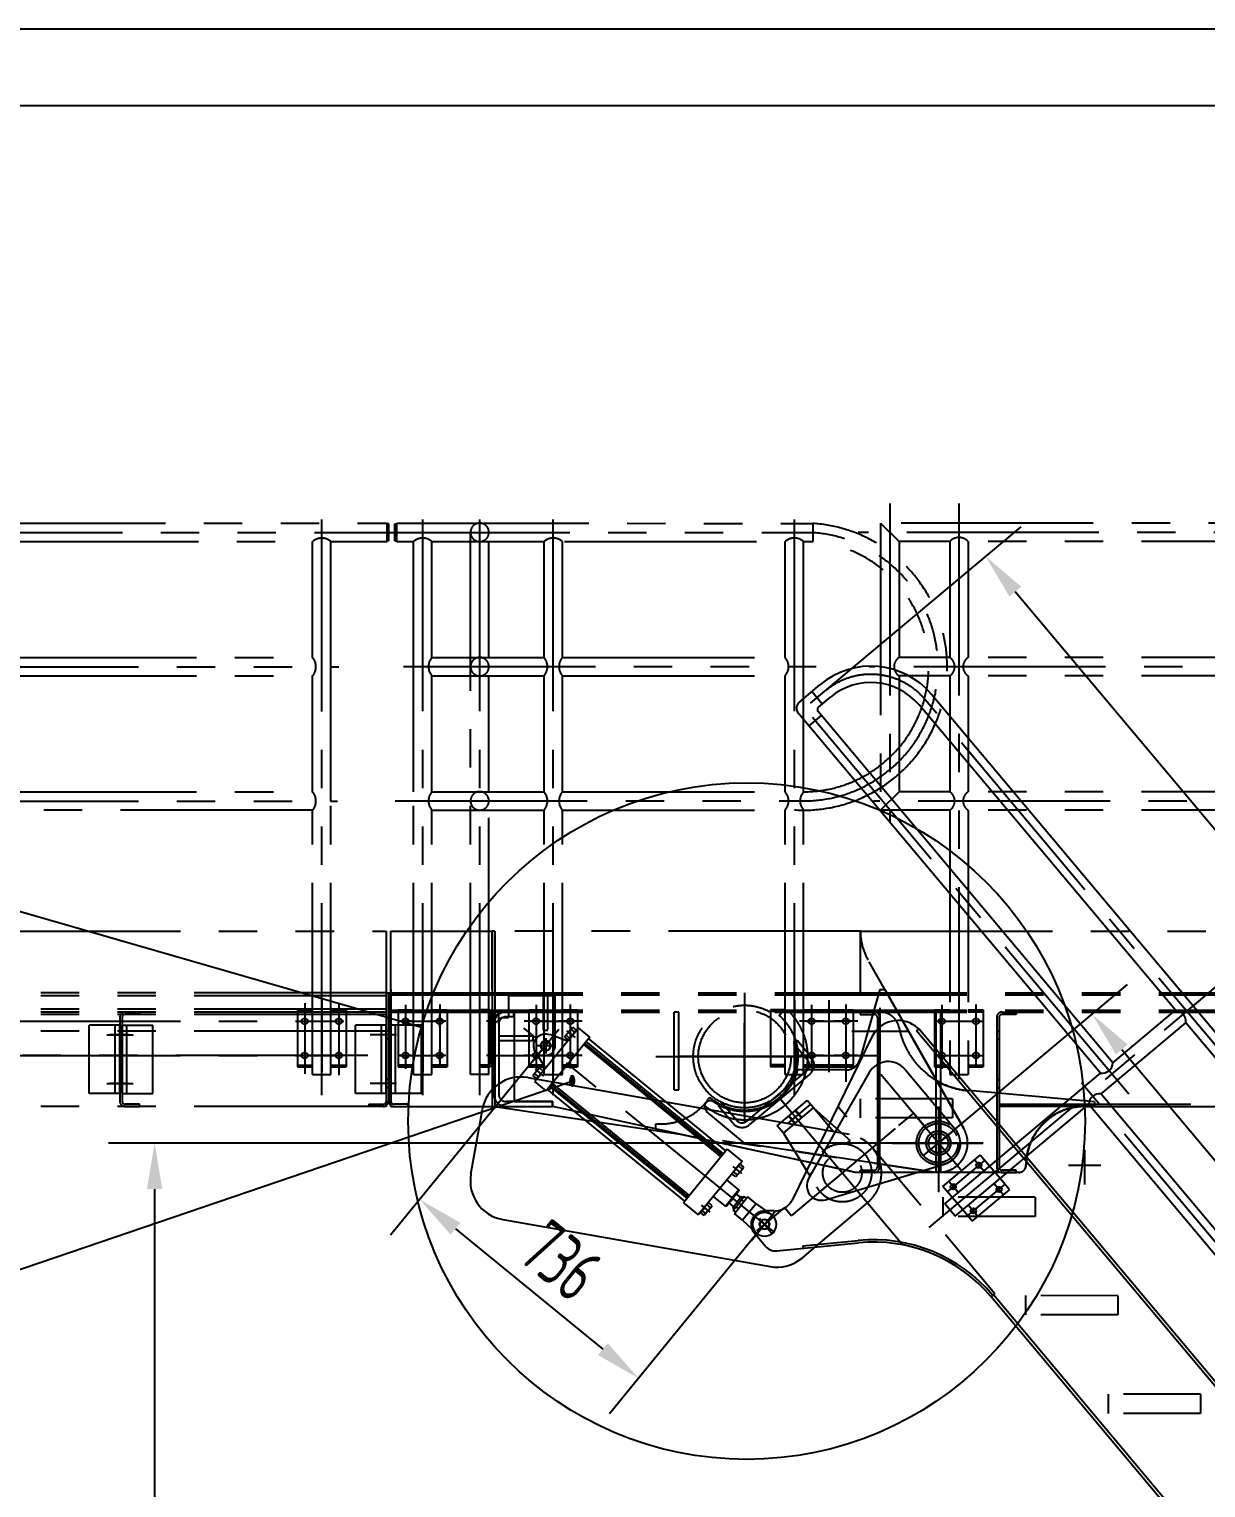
# Model space of a CAD drawing. Header units: millimetres. Extents: x 0 to 16800, y 0 to 11880.
# Drawn here: x 3314 to 6379, y 8079 to 11880 of the extents above; entities that cross this region are included whole.
import ezdxf
from ezdxf.enums import TextEntityAlignment as Align

# ---------------------------------------------------------------- set-up
doc = ezdxf.new("R2010")
doc.units = ezdxf.units.MM
doc.header["$LTSCALE"] = 400
for name, pattern in [('F', [0.75, 0.5, -0.25]), ('G', [2, 1.25, -0.25, 0.25, -0.25]), ('K', [2.5, 1.25, -0.25, 0.25, -0.25, 0.25, -0.25])]:
    doc.linetypes.add(name, pattern=pattern)
for name, color, linetype in [('01', 7, 'Continuous'), ('02', 1, 'Continuous'), ('04', 2, 'F'), ('05', 4, 'G'), ('07', 6, 'K'), ('08', 1, 'Continuous')]:
    doc.layers.add(name, color=color, linetype=linetype)
doc.styles.get("Standard").update_dxf_attribs({"font": 'isocp', "width": 0.707, "bigfont": 'intecad.shx'})
doc.dimstyles.new('INTE', dxfattribs={"dimscale": 40, "dimtxt": 3.5, "dimasz": 3, "dimexe": 3, "dimexo": 0, "dimgap": 1, "dimtad": 1, "dimdec": 3, "dimdsep": 46, "dimtxsty": 'Standard', "dimcen": 0, "dimclrd": 1, "dimclre": 1, "dimclrt": 3, "dimaunit": 1, "dimadec": 0, "dimazin": 0, "dimtfac": 1, "dimtmove": 0, "dimatfit": 0, "dimfxl": 0, "dimarcsym": 0})
doc.dimstyles.new('INTE$2', dxfattribs={"dimscale": 40, "dimtxt": 3.5, "dimasz": 3, "dimexe": 3, "dimexo": 0, "dimgap": 1, "dimtad": 1, "dimtih": 1, "dimtoh": 1, "dimdec": 3, "dimdsep": 46, "dimtxsty": 'Standard', "dimcen": 0, "dimclrd": 1, "dimclre": 1, "dimclrt": 3, "dimaunit": 1, "dimadec": 0, "dimazin": 0, "dimtfac": 1, "dimtmove": 0, "dimatfit": 0, "dimfxl": 0, "dimarcsym": 0})

# ---------------------------------------------------------------- blocks, each defined once
blk = doc.blocks.new('021321a464fewqrqsaf')
at = {"layer": '07', "color": 6, "linetype": 'K'}
for p, q in [((5521.2, 16762.9), (5521.2, 18296.3)), ((5784.1, 16763), (5784.1, 18296.3)), ((5932.6, 16763), (5932.6, 18296.3)), ((6124.1, 16763), (6124.1, 18296.3)), ((6752.1, 16763), (6752.1, 18296.3)), ((7000.7, 18304.5), (7000.7, 17474.2)), ((7180.7, 18304.5), (7180.7, 16771.6)), ((3614.2, 18253.3), (5691.2, 18253.3)), ((5691.2, 18205.3), (5691.2, 18253.3)), ((5696.2, 18251.4), (5691.2, 18251.4)), ((5696.2, 18207.4), (5696.2, 18251.4)), ((5711.7, 18207.3), (5711.7, 18251.3)), ((5711.7, 18251.3), (5716.7, 18251.3)), ((5716.7, 18253.4), (6752.1, 18252.6)), ((5716.7, 18205.4), (5716.7, 18253.4)), ((6752.1, 18252.6), (6800.1, 18252.6)), ((6800.1, 18252.6), (6800.1, 18205.4)), ((6976.7, 18253.3), (6976.7, 17505.3)), ((11530.7, 18253.3), (6976.7, 18253.3)), ((6976.7, 18253.3), (7024.7, 18205.3)), ((3502, 18229.3), (5726.9, 18229.3)), ((5667.1, 18229.4), (6800.1, 18229.4)), ((5696.2, 18207.4), (5691.2, 18207.4)), ((5711.7, 18207.3), (5716.7, 18207.3)), ((5908.6, 16816.4), (5908.6, 18229.6)), ((11544.9, 18229.3), (6918.6, 18229.3)), ((4700.2, 18205.3), (5497.2, 18205.3)), ((5497.2, 17903.3), (5497.2, 18205.3)), ((5545.2, 18205.3), (5691.2, 18205.3)), ((5545.2, 17879.3), (5545.2, 18205.3)), ((5716.7, 18205.4), (5760.1, 18205.4)), ((5760.1, 17855.4), (5760.1, 18205.4)), ((5808.1, 18205.4), (6100.1, 18205.4)), ((5808.1, 17903.4), (5808.1, 18205.4)), ((5956.6, 17903.4), (5956.6, 18205.4)), ((6100.1, 17903.4), (6100.1, 18205.4)), ((6148.1, 17903.4), (6148.1, 18205.4)), ((6153.1, 18205.4), (6728.1, 18205.4)), ((6728.1, 17903.4), (6728.1, 18205.4)), ((6776.1, 17855.4), (6776.1, 18205.4)), ((6776.1, 18205.4), (6776.1, 18205.4)), ((6776.1, 18205.4), (6800.1, 18205.4)), ((7024.7, 18205.3), (7024.7, 17903.3)), ((7156.7, 18205.3), (7024.7, 18205.3)), ((7156.7, 18205.3), (7156.7, 17903.3)), ((8156.7, 18205.3), (7204.7, 18205.3)), ((7204.7, 18205.3), (7204.7, 17903.3)), ((4695.2, 17903.3), (5497.2, 17903.3)), ((5808.1, 17903.4), (6100.1, 17903.4)), ((6148.1, 17903.4), (6728.1, 17903.4)), ((7156.7, 17903.3), (7024.7, 17903.3)), ((8156.7, 17903.3), (7204.7, 17903.3)), ((3543.9, 17879.3), (5565.8, 17879.3)), ((5545.2, 17529.3), (5545.2, 17879.3)), ((5734.1, 17879.4), (6809.2, 17879.4)), ((11562.9, 17879.3), (6947.1, 17879.3)), ((4695.2, 17855.3), (5497.2, 17855.3)), ((5497.2, 17553.3), (5497.2, 17855.3)), ((5760.1, 17553.4), (5760.1, 17855.4)), ((5808.1, 17855.4), (6100.1, 17855.4)), ((5808.1, 17553.4), (5808.1, 17855.4)), ((5956.6, 17553.4), (5956.6, 17855.4)), ((6100.1, 17553.4), (6100.1, 17855.4)), ((6148.1, 17553.4), (6148.1, 17855.4)), ((6148.1, 17855.4), (6728.1, 17855.4)), ((6728.1, 17553.4), (6728.1, 17855.4)), ((6776.1, 17553.4), (6776.1, 17855.4)), ((7024.7, 17855.3), (7024.7, 17553.3)), ((7156.7, 17855.3), (7024.7, 17855.3)), ((7156.7, 17855.3), (7156.7, 17553.3)), ((7156.7, 17855.3), (7156.7, 17553.3)), ((8156.7, 17855.3), (7204.7, 17855.3)), ((7204.7, 17855.3), (7204.7, 17553.3)), ((3543.9, 17529.3), (5562.3, 17529.3)), ((4695.2, 17553.3), (5497.2, 17553.3)), ((5545.2, 16816.3), (5545.2, 17529.3)), ((5712.8, 17529.4), (6767.1, 17529.4)), ((5760.1, 16816.4), (5760.1, 17553.4)), ((5808.1, 17553.4), (6100.1, 17553.4)), ((6148.1, 17553.4), (6728.1, 17553.4)), ((11574.7, 17529.3), (6958, 17529.3)), ((7024.7, 17553.3), (6976.7, 17505.3)), ((7156.7, 17553.3), (7024.7, 17553.3)), ((8156.7, 17553.3), (7204.7, 17553.3)), ((5497.2, 17505.3), (4695.2, 17505.3)), ((5497.2, 16816.3), (5497.2, 17505.3)), ((5808.1, 17505.4), (6100.1, 17505.4)), ((5808.1, 16816.4), (5808.1, 17505.4)), ((5956.6, 16985.2), (5956.6, 17505.4)), ((6100.1, 16816.4), (6100.1, 17505.4)), ((6148.1, 16816.4), (6148.1, 17505.4)), ((6148.1, 17505.4), (6728.1, 17505.4)), ((6728.1, 16816.4), (6728.1, 17505.4)), ((6776.1, 16816.4), (6776.1, 17505.4)), ((7156.7, 17505.3), (6976.7, 17505.3)), ((7156.7, 17505.3), (7156.7, 16816.3)), ((8156.7, 17505.3), (7204.7, 17505.3)), ((7204.7, 17505.3), (7204.7, 16816.3)), ((3653.2, 17190.3), (5689.2, 17190.3)), ((5689.2, 17190.3), (5689.2, 16733.3)), ((5689.2, 17190.3), (5689.2, 16747.3)), ((5701.2, 16733.3), (5701.2, 17190.3)), ((5701.2, 17190.3), (5965.2, 17190.3)), ((5965.2, 17190.3), (5965.2, 16733.3)), ((5965.2, 17037.9), (5965.2, 17190.3)), ((5971.6, 17190.3), (5965.2, 17190.3)), ((6924.1, 17190.3), (5971.6, 17190.3)), ((5971.6, 17190.3), (5971.6, 16733.3)), ((6924.2, 17190.3), (11554.2, 17190.3)), ((6924.2, 17029.3), (6924.2, 17190.3)), ((7193.5, 16675.5), (6943.9, 17115.1)), ((5521.2, 16762.9), (5521.2, 17086)), ((5784.1, 16763), (5784.1, 17086.1)), ((6124.1, 16763), (6124.1, 17086.1)), ((6752.1, 16763), (6752.1, 17086.1)), ((5689.2, 17029.3), (3653.2, 17029.3)), ((5689.2, 17029.3), (5695.2, 17029.3)), ((5695.2, 17029.3), (5695.2, 16747.3)), ((5695.2, 17029.2), (5695.2, 16747.3)), ((5695.2, 17029.2), (5701.2, 17029.2)), ((5701.2, 17038.3), (5701.2, 16747.3)), ((5701.2, 17029.3), (8627.2, 17029.3)), ((5783.7, 17032.9), (5783.7, 16826.6)), ((6622.6, 17029.6), (6622.6, 16693.4)), ((6974.9, 17037.9), (6922.6, 16856)), ((6974.9, 17037.9), (6987.6, 17037.9)), ((6987.6, 17037.9), (7193.5, 16675.5)), ((7180.7, 17032.9), (7180.7, 16826.6)), ((5689.2, 17021.3), (3653.2, 17021.3)), ((5476.7, 17002.1), (5476.7, 16822.3)), ((5476.7, 17001.6), (5476.7, 16818.1)), ((5521.2, 17009.9), (5521.2, 16822.4)), ((5565.7, 17002.1), (5565.7, 16822.3)), ((5565.7, 17000.4), (5565.7, 16814.5)), ((5701.2, 17024.3), (8627.2, 17024.3)), ((5739.6, 16998.1), (5739.6, 16831.6)), ((5784.1, 17009.9), (5784.1, 16822.5)), ((5828.6, 16999.2), (5828.6, 16833.7)), ((6079.6, 16998.1), (6079.6, 16831.6)), ((6098.4, 16932.1), (6098.4, 17021.5)), ((6110.4, 16932.1), (6110.4, 17021.5)), ((6124.1, 17009.9), (6124.1, 16822.5)), ((6168.6, 16999.2), (6168.6, 16833.7)), ((6752.1, 17009.9), (6752.1, 16822.5)), ((6797.1, 16998.1), (6797.1, 16831.6)), ((6841.6, 17009.9), (6841.6, 16822.5)), ((6886.1, 16999.2), (6886.1, 16833.7)), ((7136.2, 16998.1), (7136.2, 16831.5)), ((7180.7, 17009.9), (7180.7, 16822.4)), ((7225.2, 16999.2), (7225.2, 16833.6)), ((5689.2, 16987.3), (3653.2, 16987.3)), ((5689.2, 16979.3), (3653.2, 16979.3)), ((5689.2, 16973.3), (3653.2, 16973.3)), ((3653.2, 16955.3), (5641.5, 16955.3)), ((4995.2, 16965.3), (4995.2, 16747.3)), ((5001.2, 16965.3), (5001.2, 16747.3)), ((5009.2, 16979.3), (5046.2, 16979.3)), ((5009.2, 16979.3), (5046.2, 16979.3)), ((5046.2, 16973.3), (5009.2, 16973.3)), ((5046.2, 16979.3), (5046.2, 16973.3)), ((5457.7, 16985.3), (5457.7, 16836.3)), ((5457.7, 16985.3), (5497.2, 16985.3)), ((5457.7, 16980.3), (5497.2, 16980.3)), ((5460.8, 16955.3), (5578.6, 16955.3)), ((5476.7, 16974.1), (5476.7, 16848.5)), ((5479.7, 16980.3), (5479.7, 16985.3)), ((5496.4, 16985.3), (5496.4, 16980.3)), ((5545.2, 16985.3), (5584.7, 16985.3)), ((5545.2, 16980.3), (5584.7, 16980.3)), ((5546.1, 16985.3), (5546.1, 16980.3)), ((5562.7, 16980.3), (5562.7, 16985.3)), ((5565.7, 16974.8), (5565.7, 16847.2)), ((5584.7, 16985.3), (5584.7, 16836.3)), ((5701.2, 16984.3), (8627.2, 16984.3)), ((5701.2, 16979.3), (11554.2, 16979.3)), ((5720.6, 16985.4), (5720.6, 16836.4)), ((5720.6, 16985.4), (5760.1, 16985.4)), ((5720.6, 16980.4), (5760.1, 16980.4)), ((5755.3, 16955.3), (5723.2, 16955.3)), ((5723.7, 16955.4), (5841.4, 16955.4)), ((5739.2, 16971.4), (5739.2, 16939.3)), ((5739.6, 16974.2), (5739.6, 16848.6)), ((5742.6, 16980.4), (5742.6, 16985.4)), ((5759.2, 16985.4), (5759.2, 16980.4)), ((5808.1, 16985.4), (5847.6, 16985.4)), ((5808.1, 16980.4), (5847.6, 16980.4)), ((5808.9, 16985.4), (5808.9, 16980.4)), ((5844.3, 16955.3), (5812.2, 16955.3)), ((5825.6, 16980.4), (5825.6, 16985.4)), ((5828.2, 16971.4), (5828.2, 16939.3)), ((5828.6, 16974.8), (5828.6, 16847.3)), ((5847.6, 16985.4), (5847.6, 16836.4)), ((5954.6, 16985.4), (5932.6, 16985.4)), ((5932.6, 16985.4), (5932.6, 16980.4)), ((5954.6, 16980.4), (5932.6, 16980.4)), ((5972.2, 16955.4), (5950.3, 16955.4)), ((5956.6, 16841.7), (5956.6, 16980)), ((5960.6, 16847.4), (5960.6, 16974.4)), ((5965.6, 16847.4), (5965.6, 16974.4)), ((5969.5, 16947.8), (5969.5, 16979.5)), ((5969.5, 16979.5), (5982.2, 16979.5)), ((5982.2, 16973.2), (5982.2, 16979.5)), ((5982.2, 16947.8), (5982.2, 16979.5)), ((5997.5, 16980.3), (6023.3, 16980.3)), ((6001.2, 16979.5), (6020.3, 16979.5)), ((6020.3, 16966.8), (6001.2, 16966.8)), ((6020.3, 16979.5), (6020.3, 16966.8)), ((6023.3, 16746.3), (6023.3, 16980.3)), ((6110.8, 16955.4), (6048.3, 16955.4)), ((6060.6, 16985.4), (6060.6, 16836.4)), ((6060.6, 16985.4), (6100.1, 16985.4)), ((6060.6, 16980.4), (6100.1, 16980.4)), ((6063.7, 16955.4), (6181.4, 16955.4)), ((6079.5, 16989.6), (6079.5, 16921.2)), ((6079.6, 16974.2), (6079.6, 16848.6)), ((6082.6, 16980.4), (6082.6, 16985.4)), ((6099.2, 16985.4), (6099.2, 16980.4)), ((6199.7, 16955.4), (6137.2, 16955.4)), ((6148.1, 16985.4), (6187.6, 16985.4)), ((6148.1, 16980.4), (6187.6, 16980.4)), ((6148.9, 16985.4), (6148.9, 16980.4)), ((6165.6, 16980.4), (6165.6, 16985.4)), ((6168.4, 16989.6), (6168.4, 16921.2)), ((6168.6, 16974.8), (6168.6, 16847.3)), ((6187.6, 16985.4), (6187.6, 16836.4)), ((6439.5, 16776.3), (6439.5, 16979.3)), ((6451.5, 16979.3), (6439.5, 16979.3)), ((6451.5, 16776.3), (6451.5, 16979.3)), ((6690.1, 16985.4), (6690.1, 16836.4)), ((6728.1, 16985.4), (6690.1, 16985.4)), ((6728.1, 16980.4), (6690.1, 16980.4)), ((6712.4, 16970.4), (6719.9, 16979.3)), ((6975.2, 16979.3), (6719.9, 16979.3)), ((6727.1, 16980.4), (6727.1, 16985.4)), ((6828.3, 16955.4), (6765.8, 16955.4)), ((6776.1, 16985.4), (6778.1, 16985.4)), ((6778.1, 16980.4), (6776.1, 16980.4)), ((6777.1, 16980.4), (6777.1, 16985.4)), ((6778.1, 16985.4), (6841.6, 16985.4)), ((6778.1, 16980.4), (6841.6, 16980.4)), ((6781.2, 16955.4), (6898.9, 16955.4)), ((6797.1, 16989.6), (6797.1, 16921.2)), ((6797.1, 16974.2), (6797.1, 16848.6)), ((6800.1, 16980.4), (6800.1, 16985.4)), ((6816.7, 16985.4), (6816.7, 16980.4)), ((6841.6, 16985.4), (6905.1, 16985.4)), ((6841.6, 16980.4), (6905.1, 16980.4)), ((6917.2, 16955.4), (6854.7, 16955.4)), ((6866.4, 16985.4), (6866.4, 16980.4)), ((6883.1, 16980.4), (6883.1, 16985.4)), ((6886, 16989.6), (6886, 16921.2)), ((6886, 16961.6), (6886, 16797.1)), ((6886.1, 16974.8), (6886.1, 16847.3)), ((6905.1, 16985.4), (6905.1, 16836.4)), ((6975.2, 16852.9), (6975.2, 16990.2)), ((7117.2, 16985.3), (7117.2, 16836.3)), ((7117.2, 16985.3), (7156.7, 16985.3)), ((7117.2, 16980.3), (7156.7, 16980.3)), ((7120.2, 16955.3), (7152.3, 16955.3)), ((7120.3, 16955.3), (7238.1, 16955.3)), ((7121.3, 16561.7), (7121.3, 16979.3)), ((7133.3, 16979.3), (7121.3, 16979.3)), ((7133.3, 16561.7), (7133.3, 16979.3)), ((7136.2, 16974.1), (7136.2, 16848.5)), ((7136.2, 16971.4), (7136.2, 16939.3)), ((7139.2, 16980.3), (7139.2, 16985.3)), ((7155.9, 16985.3), (7155.9, 16980.3)), ((7204.7, 16985.3), (7244.2, 16985.3)), ((7204.7, 16980.3), (7244.2, 16980.3)), ((7205.6, 16985.3), (7205.6, 16980.3)), ((7209.2, 16955.3), (7241.3, 16955.3)), ((7222.2, 16980.3), (7222.2, 16985.3)), ((7225.2, 16974.8), (7225.2, 16847.2)), ((7225.2, 16971.4), (7225.2, 16939.3)), ((7244.2, 16985.3), (7244.2, 16836.3)), ((5689.2, 16929.3), (3653.2, 16929.3)), ((4915.2, 16767.3), (4915.2, 16945.3)), ((4995.2, 16945.3), (4915.2, 16945.3)), ((4961.1, 16920.3), (5029.7, 16920.3)), ((5017.7, 16920.3), (4969, 16920.3)), ((4978.7, 16920.3), (5027.5, 16920.3)), ((4983.2, 16767.3), (4983.2, 16945.3)), ((4995.2, 16767.3), (4995.2, 16945.3)), ((4995.2, 16930.8), (5001.2, 16930.8)), ((5001.2, 16767.3), (5001.2, 16945.3)), ((5001.2, 16945.3), (5081.2, 16945.3)), ((5013.2, 16767.3), (5013.2, 16945.3)), ((5081.2, 16767.3), (5081.2, 16945.3)), ((5609.2, 16767.3), (5609.2, 16945.3)), ((5689.2, 16945.3), (5609.2, 16945.3)), ((5715.6, 16920.3), (5647.1, 16920.3)), ((5711.7, 16920.3), (5663, 16920.3)), ((5677.2, 16767.3), (5677.2, 16945.3)), ((5689.2, 16767.3), (5689.2, 16945.3)), ((5695.2, 16930.8), (5689.2, 16930.8)), ((5695.2, 16930.8), (5701.2, 16930.8)), ((5701.2, 16945.7), (5781.2, 16945.7)), ((5713.2, 16767.7), (5713.2, 16945.7)), ((5781.2, 16767.7), (5781.2, 16945.7)), ((5969.5, 16765.2), (5969.5, 16952.3)), ((5969.5, 16947.8), (5969.5, 16765.2)), ((5982.2, 16947.8), (5982.2, 16765.2)), ((6071.2, 16916.5), (5982.2, 16916.5)), ((6071.2, 16916.5), (6071.2, 16904.5)), ((6098.4, 16932.1), (6110.4, 16932.1)), ((6622.6, 16713.3), (6622.6, 16950.4)), ((6622.6, 16923.4), (6622.6, 16811.8)), ((7051, 16928.5), (6901.9, 16928.5)), ((4995.2, 16909.8), (5001.2, 16909.8)), ((5695.2, 16909.8), (5689.2, 16909.8)), ((5695.2, 16909.8), (5701.2, 16909.8)), ((5739.2, 16882.4), (5739.2, 16850.3)), ((5828.2, 16882.4), (5828.2, 16850.3)), ((6071.2, 16904.5), (5982.2, 16904.5)), ((6079.5, 16900.7), (6079.5, 16832.3)), ((6168.4, 16900.7), (6168.4, 16832.3)), ((6759.2, 16905.9), (6750, 16898.1)), ((6750, 16898.1), (6787.2, 16853.8)), ((6759.2, 16905.9), (6796.4, 16861.5)), ((6797.1, 16900.7), (6797.1, 16832.3)), ((6886, 16900.7), (6886, 16832.3)), ((7136.2, 16882.4), (7136.2, 16850.3)), ((7225.2, 16882.4), (7225.2, 16850.3)), ((5641.5, 16866.3), (3653.2, 16866.3)), ((3653.2, 16866.3), (5641.5, 16866.3)), ((5457.7, 16841.3), (5497.2, 16841.3)), ((5461.2, 16866.3), (5577.2, 16866.3)), ((5479.7, 16836.3), (5479.7, 16841.3)), ((5496.4, 16841.3), (5496.4, 16836.3)), ((5545.2, 16841.3), (5584.7, 16841.3)), ((5546.1, 16841.3), (5546.1, 16836.3)), ((5562.7, 16836.3), (5562.7, 16841.3)), ((5720.6, 16841.4), (5760.1, 16841.4)), ((5755.3, 16866.3), (5723.2, 16866.3)), ((5724, 16866.4), (5840, 16866.4)), ((5742.6, 16836.4), (5742.6, 16841.4)), ((5759.2, 16841.4), (5759.2, 16836.4)), ((5808.1, 16841.4), (5847.6, 16841.4)), ((5808.9, 16841.4), (5808.9, 16836.4)), ((5844.3, 16866.3), (5812.2, 16866.3)), ((5825.6, 16836.4), (5825.6, 16841.4)), ((5932.6, 16841.4), (5954.6, 16841.4)), ((5932.6, 16841.4), (5932.6, 16836.4)), ((5972.7, 16866.4), (5950.3, 16866.4)), ((6110.8, 16866.5), (6048.3, 16866.5)), ((6060.6, 16841.4), (6100.1, 16841.4)), ((6064, 16866.4), (6180, 16866.4)), ((6082.6, 16836.4), (6082.6, 16841.4)), ((6099.2, 16841.4), (6099.2, 16836.4)), ((6199.7, 16866.5), (6137.2, 16866.5)), ((6148.1, 16841.4), (6187.6, 16841.4)), ((6148.9, 16841.4), (6148.9, 16836.4)), ((6165.6, 16836.4), (6165.6, 16841.4)), ((6390.9, 16863.4), (6769.8, 16863.4)), ((6807.8, 16863.4), (6450.9, 16863.4)), ((6595.6, 16863.4), (6652.4, 16863.4)), ((6728.1, 16841.4), (6690.1, 16841.4)), ((6727.1, 16836.4), (6727.1, 16841.4)), ((6828.3, 16866.5), (6765.8, 16866.5)), ((6778.1, 16841.4), (6776.1, 16841.4)), ((6777.1, 16836.4), (6777.1, 16841.4)), ((6778.1, 16841.4), (6841.6, 16841.4)), ((6781.5, 16866.4), (6897.5, 16866.4)), ((6800.1, 16836.4), (6800.1, 16841.4)), ((6807.8, 16866.5), (6975.4, 16866.5)), ((6816.7, 16841.4), (6816.7, 16836.4)), ((6841.6, 16841.4), (6905.1, 16841.4)), ((6917.2, 16866.5), (6854.7, 16866.5)), ((6866.4, 16841.4), (6866.4, 16836.4)), ((6883.1, 16836.4), (6883.1, 16841.4)), ((7117.2, 16841.3), (7156.7, 16841.3)), ((7120.2, 16866.3), (7152.3, 16866.3)), ((7120.7, 16866.3), (7236.7, 16866.3)), ((7139.2, 16836.3), (7139.2, 16841.3)), ((7155.9, 16841.3), (7155.9, 16836.3)), ((7204.7, 16841.3), (7244.2, 16841.3)), ((7205.6, 16841.3), (7205.6, 16836.3)), ((7209.2, 16866.3), (7241.3, 16866.3)), ((7222.2, 16836.3), (7222.2, 16841.3)), ((4995.2, 16803.8), (5001.2, 16803.8)), ((5457.7, 16836.3), (5497.2, 16836.3)), ((5497.2, 16816.3), (5545.2, 16816.3)), ((5545.2, 16836.3), (5584.7, 16836.3)), ((5695.2, 16803.8), (5689.2, 16803.8)), ((5695.2, 16803.8), (5701.2, 16803.8)), ((5720.6, 16836.4), (5760.1, 16836.4)), ((5760.1, 16816.4), (5808.1, 16816.4)), ((5808.1, 16836.4), (5847.6, 16836.4)), ((5956.6, 16816.4), (5908.6, 16816.4)), ((5932.6, 16836.4), (5954.6, 16836.4)), ((5956.6, 16816.4), (5956.6, 16836.6)), ((6060.6, 16836.4), (6100.1, 16836.4)), ((6100.1, 16816.4), (6148.1, 16816.4)), ((6148.1, 16836.4), (6187.6, 16836.4)), ((6784.9, 16826.9), (6627.9, 16695.2)), ((6792.6, 16817.7), (6635.6, 16686)), ((6728.1, 16836.4), (6690.1, 16836.4)), ((6728.1, 16816.4), (6776.1, 16816.4)), ((6886, 16828.4), (6760.9, 16828.4)), ((6778.1, 16836.4), (6776.1, 16836.4)), ((6778.1, 16836.4), (6841.6, 16836.4)), ((6841.6, 16836.4), (6905.1, 16836.4)), ((7117.2, 16836.3), (7156.7, 16836.3)), ((7156.7, 16816.3), (7204.7, 16816.3)), ((7204.7, 16836.3), (7244.2, 16836.3)), ((4995.2, 16767.3), (4915.2, 16767.3)), ((4961.1, 16793.3), (5029.7, 16793.3)), ((5017.7, 16793.3), (4969, 16793.3)), ((4978.7, 16793.3), (5027.5, 16793.3)), ((4995.2, 16782.8), (5001.2, 16782.8)), ((5001.2, 16767.3), (5081.2, 16767.3)), ((5689.2, 16767.3), (5609.2, 16767.3)), ((5715.6, 16793.3), (5647.1, 16793.3)), ((5711.7, 16793.3), (5663, 16793.3)), ((5695.2, 16782.8), (5689.2, 16782.8)), ((5695.2, 16782.8), (5701.2, 16782.8)), ((5701.2, 16767.7), (5781.2, 16767.7)), ((6439.5, 16776.3), (6451.5, 16776.3)), ((7533.9, 16745.8), (7206.8, 16774.5)), ((5689.2, 16733.3), (3653.2, 16733.3)), ((5046.2, 16739.3), (5009.2, 16739.3)), ((5009.2, 16733.3), (5046.2, 16733.3)), ((5046.2, 16733.3), (5046.2, 16739.3)), ((5644.2, 16739.3), (5681.2, 16739.3)), ((5644.2, 16739.3), (5644.2, 16733.3)), ((5681.2, 16733.3), (5644.2, 16733.3)), ((5701.2, 16733.3), (5971.6, 16733.3)), ((5746.2, 16739.3), (5709.2, 16739.3)), ((5709.2, 16733.3), (5746.2, 16733.3)), ((5746.2, 16733.3), (5746.2, 16739.3)), ((5971.6, 16733.3), (7116, 16562.5)), ((6121.9, 16746.2), (6001.2, 16746.2)), ((6001.2, 16733.5), (6121.9, 16733.5)), ((6023.3, 16746.3), (6123.4, 16746.3)), ((6121.9, 16733.5), (6121.9, 16746.2)), ((6123.4, 16733.3), (6123.4, 16746.3)), ((6458.1, 16660.3), (6123.4, 16733.3)), ((6563.8, 16741.9), (6554.6, 16734.2)), ((6591.9, 16689.8), (6554.6, 16734.2)), ((6601.1, 16697.6), (6563.8, 16741.9)), ((7127.3, 16733.1), (7127.3, 16509.7)), ((7127.3, 16732.3), (7127.3, 16515.1)), ((7285.2, 16739.3), (8308.2, 16739.3)), ((7531.8, 16733.1), (7285.2, 16733.1)), ((7507.3, 16733.3), (11554.2, 16733.3)), ((7508.5, 16733.1), (7533.9, 16733.1)), ((7533.9, 16745.8), (7533.9, 16733.1)), ((6390.9, 16687.7), (6403.6, 16687.7)), ((6390.9, 16675), (6390.9, 16687.7)), ((6622.6, 16638.1), (6523.6, 16720.3)), ((6390.9, 16675), (6911.6, 16561.7)), ((6909.5, 16561.7), (6452.4, 16661.1)), ((6911.3, 16561.4), (6458.1, 16660.3)), ((6622.6, 16638.1), (7115.7, 16562.6)), ((7244.3, 16637.9), (7001.8, 16637.9)), ((7007.8, 16637.9), (7243.1, 16637.9)), ((7508.5, 16530.4), (7508.5, 16620.7)), ((7355.3, 16580.4), (7355.3, 16581.3)), ((7466.5, 16580.7), (7550.5, 16580.7)), ((7336.3, 16561.4), (6911.3, 16561.4)), ((6911.6, 16561.7), (7337, 16561.7)), ((7133.3, 16561.7), (7121.3, 16561.7))]:
    blk.add_line(p, q, dxfattribs=at)
at = {"layer": '07', "color": 6, "linetype": 'K', "ltscale": 0.5}
for p, q in [((6129.4, 17021.5), (6007.1, 17021.5)), ((6007.5, 17021.5), (6007.5, 16965.5)), ((6129.4, 16891.5), (6129.4, 17021.5)), ((5969.5, 16946.5), (5988.5, 16965.5)), ((5988.5, 16965.5), (6007.5, 16965.5)), ((5969.5, 16946.5), (5969.5, 16866.5)), ((6125.7, 16891.5), (6082.8, 16891.5)), ((6104.4, 16910.9), (6104.4, 16871.5)), ((5969.5, 16866.5), (6104.4, 16866.5))]:
    blk.add_line(p, q, dxfattribs=at)
at = {"layer": '07', "color": 6, "linetype": 'K', "ltscale": 0.8}
for p, q in [((6923.3, 16979.3), (6923.3, 16973.3)), ((6960.3, 16979.3), (6923.3, 16979.3)), ((6960.3, 16979.3), (6923.3, 16979.3)), ((6923.3, 16973.3), (6960.3, 16973.3)), ((6968.3, 16965.3), (6968.3, 16575.3)), ((6974.3, 16965.3), (6974.3, 16575.3)), ((7279.2, 16965.3), (7279.2, 16575.3)), ((7285.2, 16965.3), (7285.2, 16575.3)), ((7293.2, 16979.3), (7330.2, 16979.3)), ((7293.2, 16979.3), (7330.2, 16979.3)), ((7330.2, 16973.3), (7293.2, 16973.3)), ((7330.2, 16979.3), (7330.2, 16973.3)), ((6974.3, 16930.8), (6968.3, 16930.8)), ((7279.2, 16930.8), (7285.2, 16930.8)), ((6974.3, 16909.8), (6968.3, 16909.8)), ((7279.2, 16909.8), (7285.2, 16909.8)), ((6974.3, 16803.8), (6968.3, 16803.8)), ((7279.2, 16803.8), (7285.2, 16803.8)), ((6974.3, 16782.8), (6968.3, 16782.8)), ((7279.2, 16782.8), (7285.2, 16782.8)), ((6923.3, 16561.3), (6923.3, 16567.3)), ((6923.3, 16567.3), (6960.3, 16567.3)), ((6960.3, 16561.3), (6923.3, 16561.3)), ((7330.2, 16567.3), (7293.2, 16567.3)), ((7293.2, 16561.3), (7330.2, 16561.3)), ((7330.2, 16561.3), (7330.2, 16567.3))]:
    blk.add_line(p, q, dxfattribs=at)
at = {"layer": '07', "color": 6, "linetype": 'K', "ltscale": 0.6}
for p, q in [((7127.3, 16718.7), (7127.3, 16557.1)), ((7046.4, 16637.9), (7208.1, 16637.9))]:
    blk.add_line(p, q, dxfattribs=at)
at = {"layer": '07', "color": 6, "linetype": 'K'}
for centre, radius in [((6622.6, 16863.4), 133.7), ((5476.7, 16955.3), 8), ((5476.7, 16955.3), 8), ((5476.7, 16955.3), 8), ((5565.7, 16955.3), 8), ((5565.7, 16955.3), 8), ((5565.7, 16955.3), 8), ((5739.2, 16955.3), 7.94), ((5739.6, 16955.4), 8), ((5739.6, 16955.4), 8), ((5828.2, 16955.3), 7.94), ((5828.6, 16955.4), 8), ((5828.6, 16955.4), 8), ((6079.6, 16955.4), 8), ((6079.6, 16955.4), 8), ((6079.5, 16955.4), 7.94), ((6168.4, 16955.4), 7.94), ((6168.6, 16955.4), 8), ((6168.6, 16955.4), 8), ((6622.6, 16863.4), 120.7), ((6797.1, 16955.4), 8), ((6797.1, 16955.4), 8), ((6797.1, 16955.4), 7.94), ((6886, 16955.4), 7.94), ((6886.1, 16955.4), 8), ((6886.1, 16955.4), 8), ((7136.2, 16955.3), 8), ((7136.2, 16955.3), 8), ((7136.2, 16955.3), 7.94), ((7225.2, 16955.3), 8), ((7225.2, 16955.3), 8), ((7225.2, 16955.3), 7.94), ((5476.7, 16866.3), 8), ((5476.7, 16866.3), 8), ((5476.7, 16866.3), 8), ((5565.7, 16866.3), 8), ((5565.7, 16866.3), 8), ((5565.7, 16866.3), 8), ((5739.2, 16866.3), 7.94), ((5739.6, 16866.4), 8), ((5739.6, 16866.4), 8), ((5828.2, 16866.3), 7.94), ((5828.6, 16866.4), 8), ((5828.6, 16866.4), 8), ((6079.6, 16866.4), 8), ((6079.6, 16866.4), 8), ((6079.5, 16866.5), 7.94), ((6168.4, 16866.5), 7.94), ((6168.6, 16866.4), 8), ((6168.6, 16866.4), 8), ((6797.1, 16866.4), 8), ((6797.1, 16866.4), 8), ((6797.1, 16866.5), 7.94), ((6886, 16866.5), 7.94), ((6886.1, 16866.4), 8), ((6886.1, 16866.4), 8), ((7136.2, 16866.3), 8), ((7136.2, 16866.3), 8), ((7136.2, 16866.3), 7.94), ((7225.2, 16866.3), 8), ((7225.2, 16866.3), 8), ((7225.2, 16866.3), 7.94), ((7127.3, 16637.9), 31.8), ((7127.3, 16637.9), 25.5)]:
    blk.add_circle(centre, radius, dxfattribs=at)
at = {"layer": '07', "color": 6, "linetype": 'K', "ltscale": 0.5}
blk.add_circle((6104.4, 16891.5), 12.7, dxfattribs=at)
at = {"layer": '07', "color": 6, "linetype": 'K', "ltscale": 0.6}
for radius in [57, 51]:
    blk.add_circle((7127.3, 16637.9), radius, dxfattribs=at)
at = {"layer": '07', "color": 6, "linetype": 'K'}
for centre, radius, start, end in [((5932.6, 18229.4), 24, 90, 270), ((5932.6, 18229.4), 24, 270, 90), ((6776.1, 17879.4), 374, 266.3208, 86.3208), ((5521.2, 18177.8), 36.5, 48.8879, 131.1121), ((5784.1, 18177.9), 36.5, 48.8879, 131.1121), ((6124.1, 18177.9), 36.5, 48.8879, 131.1121), ((6752.1, 18177.9), 36.5, 48.8879, 131.1121), ((6776.1, 17879.4), 350, 268.5266, 86.0682), ((7180.7, 18183.7), 32.3, 41.9789, 138.0211), ((6775.6, 17879.8), 326.5, 270.0805, 85.7033), ((5469.7, 17879.3), 36.5, 318.8879, 41.1121), ((5835.6, 17879.4), 36.5, 138.8879, 221.1121), ((5932.6, 17879.4), 24, 90, 270), ((5932.6, 17879.4), 24, 270, 90), ((6072.6, 17879.4), 36.5, 318.8879, 41.1121), ((6175.6, 17879.4), 36.5, 138.8879, 221.1121), ((6700.6, 17879.4), 36.5, 318.8879, 41.1121), ((7040.4, 17879.3), 28.7, 123.1749, 236.8251), ((7141.1, 17879.3), 28.7, 303.1749, 56.8251), ((7220.4, 17879.3), 28.7, 123.1749, 236.8251), ((5469.7, 17529.3), 36.5, 318.8879, 41.1121), ((5835.6, 17529.4), 36.5, 138.8879, 221.1121), ((5932.6, 17529.6), 24, 90, 270), ((5932.6, 17529.6), 24, 270, 90), ((6072.6, 17529.4), 36.5, 318.8879, 41.1121), ((6175.6, 17529.4), 36.5, 138.8879, 221.1121), ((6700.6, 17529.4), 36.5, 318.8879, 41.1121), ((6803.6, 17529.4), 36.5, 138.8879, 221.1121), ((7141.1, 17529.3), 28.7, 303.1749, 56.8251), ((7220.4, 17529.3), 28.7, 123.1749, 236.8251), ((7076.5, 17190.3), 152.4, 180, 209.5878), ((5009.2, 16965.3), 14, 90, 180), ((5009.2, 16965.3), 8, 90, 180), ((5954.6, 16974.4), 11, 0, 90), ((5954.6, 16974.4), 6, 0, 90), ((5997.5, 16952.3), 28, 90, 180), ((6001.2, 16947.8), 31.8, 90, 180), ((6001.2, 16947.8), 19.1, 90, 180), ((6622.6, 16863.4), 164.7, 229.3907, 44.6877), ((6622.6, 16863.4), 139.7, 229.3907, 49.9958), ((6975.2, 16928.5), 50.8, 10.9896, 90), ((7224.5, 16976.9), 203.2, 190.9896, 265), ((6104.4, 16891.5), 25, 270, 0), ((5954.6, 16847.4), 11, 270, 0), ((5954.6, 16847.4), 6, 270, 0), ((6772.6, 16841.5), 19.1, 310, 40), ((6772.6, 16841.5), 31.1, 310, 40), ((6886, 16866.5), 38.1, 270, 343.9703), ((6622.6, 16863.4), 142.7, 235.0928, 345.7856), ((7222.4, 16976.9), 203.2, 239.6876, 265), ((6001.2, 16765.2), 31.8, 180, 270), ((6001.2, 16765.2), 19.1, 180, 270), ((5009.2, 16747.3), 14, 180, 270), ((5009.2, 16747.3), 8, 180, 270), ((5681.2, 16747.3), 8, 270, 0), ((5681.2, 16747.3), 14, 270, 304.8499), ((5681.2, 16747.3), 14, 304.8499, 0), ((5709.2, 16747.3), 14, 180, 235.1501), ((5709.2, 16747.3), 8, 180, 270), ((5709.2, 16747.3), 14, 235.1501, 270), ((6403.6, 16840.1), 152.4, 270, 327.1413), ((6533.7, 16732.4), 15.7, 48.961, 230.3138), ((7507.3, 16581.3), 152, 90, 180), ((7508.5, 16580.7), 152.4, 90, 179.9833), ((6615.7, 16709.8), 31.1, 220, 310), ((6615.7, 16709.8), 19.1, 220, 310), ((7127.3, 16637.9), 76.2, 261.2874, 29.6092), ((7127.3, 16637.9), 76.2, 261.5208, 29.5878), ((7336.3, 16580.4), 19, 270, 0.0167), ((7337, 16580.8), 19.1, 270, 359.9833)]:
    blk.add_arc(centre, radius, start, end, dxfattribs=at)
at = {"layer": '07', "color": 6, "linetype": 'K', "ltscale": 0.8}
for centre, radius, start, end in [((6960.3, 16965.3), 14, 0, 90), ((6960.3, 16965.3), 8, 0, 90), ((7293.2, 16965.3), 14, 90, 180), ((7293.2, 16965.3), 8, 90, 180), ((6960.3, 16575.3), 8, 270, 0), ((6960.3, 16575.3), 14, 270, 0), ((7293.2, 16575.3), 14, 180, 270), ((7293.2, 16575.3), 8, 180, 270)]:
    blk.add_arc(centre, radius, start, end, dxfattribs=at)
blk = doc.blocks.new('qwer12021a564fqwer')
for p, q in [((3121, 13236.5), (3128.7, 13236.5)), ((3128.7, 13236.5), (3128.7, 13213.6)), ((3128.7, 13225.1), (3121, 13225.1)), ((3128.7, 13202.2), (3121, 13202.2)), ((3121, 13190.8), (3128.7, 13190.8)), ((3128.7, 13190.8), (3128.7, 13213.6))]:
    blk.add_line(p, q)
at = {"layer": '01'}
for p, q in [((3178.2, 13295.1), (3191.2, 13295.1)), ((3178.2, 13278.6), (3178.2, 13295.1)), ((3178.2, 13288.6), (3191.2, 13288.6)), ((3178.2, 13278.6), (3178.2, 13262.2)), ((3178.2, 13268.6), (3191.2, 13268.6)), ((3191.2, 13295.1), (3191.2, 13278.6)), ((3191.2, 13262.2), (3191.2, 13278.6)), ((3754.2, 13295.1), (3741.2, 13295.1)), ((3741.2, 13295.1), (3741.2, 13278.6)), ((3754.2, 13288.6), (3741.2, 13288.6)), ((3741.2, 13262.2), (3741.2, 13278.6)), ((3754.2, 13268.6), (3741.2, 13268.6)), ((3754.2, 13278.6), (3754.2, 13295.1)), ((3754.2, 13278.6), (3754.2, 13262.2)), ((3178.2, 13262.2), (3191.2, 13262.2)), ((3754.2, 13262.2), (3741.2, 13262.2)), ((3178.2, 13165.1), (3191.2, 13165.1)), ((3178.2, 13148.6), (3178.2, 13165.1)), ((3178.2, 13158.6), (3191.2, 13158.6)), ((3191.2, 13165.1), (3191.2, 13148.6)), ((3754.2, 13165.1), (3741.2, 13165.1)), ((3741.2, 13165.1), (3741.2, 13148.6)), ((3754.2, 13158.6), (3741.2, 13158.6)), ((3754.2, 13148.6), (3754.2, 13165.1)), ((3178.2, 13148.6), (3178.2, 13132.2)), ((3178.2, 13138.6), (3191.2, 13138.6)), ((3178.2, 13132.2), (3191.2, 13132.2)), ((3191.2, 13132.2), (3191.2, 13148.6)), ((3741.2, 13132.2), (3741.2, 13148.6)), ((3754.2, 13138.6), (3741.2, 13138.6)), ((3754.2, 13132.2), (3741.2, 13132.2)), ((3754.2, 13148.6), (3754.2, 13132.2))]:
    blk.add_line(p, q, dxfattribs=at)
at = {"layer": '01', "color": 7, "linetype": 'Continuous'}
for p, q in [((3241.2, 13303.6), (3191.2, 13303.6)), ((3191.2, 13303.6), (3191.2, 13123.6)), ((3241.2, 13303.6), (3241.2, 13123.6)), ((3241.2, 13298.6), (3703.2, 13298.6)), ((3241.2, 13288.6), (3703.2, 13288.6)), ((3241.2, 13283.6), (3703.2, 13283.6)), ((3241.2, 13278.6), (3703.2, 13278.6)), ((3703.2, 13303.6), (3703.2, 13123.6)), ((3703.2, 13303.6), (3741.2, 13303.6)), ((3741.2, 13303.6), (3741.2, 13123.6)), ((3093.1, 13241.3), (3044, 13244.6)), ((3093.1, 13241.3), (3093.1, 13186)), ((3093.1, 13241.3), (3121, 13241.3)), ((3121, 13241.3), (3121, 13213.6)), ((3128.7, 13231.6), (3134.2, 13231.6)), ((3134.2, 13231.6), (3134.2, 13213.6)), ((3134.2, 13228.6), (3149.2, 13228.6)), ((3151.2, 13241.1), (3149.2, 13239.1)), ((3149.2, 13239.1), (3149.2, 13213.6)), ((3151.2, 13241.1), (3151.2, 13213.6)), ((3151.2, 13241.1), (3191.2, 13241.1)), ((3741.2, 13258.6), (3788, 13243.1)), ((3093.1, 13213.6), (3121, 13213.6)), ((3121, 13186), (3121, 13213.6)), ((3128.7, 13195.6), (3134.2, 13195.6)), ((3134.2, 13195.6), (3134.2, 13213.6)), ((3134.2, 13198.6), (3149.2, 13198.6)), ((3149.2, 13188.1), (3149.2, 13213.6)), ((3151.2, 13186.1), (3151.2, 13213.6)), ((3093.1, 13186), (3044, 13182.7)), ((3093.1, 13186), (3121, 13186)), ((3151.2, 13186.1), (3149.2, 13188.1)), ((3151.2, 13186.1), (3191.2, 13186.1)), ((3741.2, 13168.6), (3788, 13184.2)), ((3241.2, 13123.6), (3191.2, 13123.6)), ((3241.2, 13148.6), (3703.2, 13148.6)), ((3241.2, 13143.6), (3703.2, 13143.6)), ((3241.2, 13138.6), (3703.2, 13138.6)), ((3241.2, 13128.6), (3703.2, 13128.6)), ((3703.2, 13123.6), (3741.2, 13123.6))]:
    blk.add_line(p, q, dxfattribs=at)
for centre, radius in [((3042.2, 13213.6), 31), ((3042.2, 13213.6), 12.7), ((3778.2, 13213.6), 12.7)]:
    blk.add_circle(centre, radius, dxfattribs=at)
blk.add_arc((3778.2, 13213.6), 31, 288.4237, 71.5763, dxfattribs=at)
at = {"layer": '02', "color": 1, "linetype": 'Continuous'}
for p, q in [((3128.7, 13229.6), (3134.2, 13229.6)), ((3128.7, 13197.6), (3134.2, 13197.6))]:
    blk.add_line(p, q, dxfattribs=at)
at = {"layer": '05'}
for p, q in [((3171.9, 13278.6), (3200.5, 13278.6)), ((3760.6, 13278.6), (3732, 13278.6)), ((3778.2, 13268.2), (3778.2, 13158.8)), ((3042.2, 13158.2), (3042.2, 13259)), ((3007.9, 13213.6), (3851.1, 13213.6)), ((3171.9, 13148.6), (3200.5, 13148.6)), ((3760.6, 13148.6), (3732, 13148.6))]:
    blk.add_line(p, q, dxfattribs=at)
blk = doc.blocks.new('*D115')
at = {"layer": '08', "color": 1, "lineweight": -2, "ltscale": 2}
blk.add_line((6999.8, 7528.3), (7368.1, 7528.3), dxfattribs=at)
for start, end in [(97.6305, 130), (97.955, 113.9775), (130, 180), (196.0225, 212.045)]:
    blk.add_arc((7057, 7101.6), 430.5, start, end, dxfattribs=at)
at = {"layer": '08', "color": 1, "ltscale": 2}
for points in [[(6892.6, 7478), (6871.5, 7512), (6780.3, 7431.4)], [(6623.4, 6980), (6663, 6985.6), (6626.5, 7101.6)]]:
    blk.add_solid(points, dxfattribs=at)
at = {"layer": 'Defpoints', "color": 0, "ltscale": 2}
for p in [(5451, 9015.6), (6644.6, 7225.1), (6583.4, 7101.6), (7057, 7101.6), (8679.1, 5168.5)]:
    blk.add_point(p, dxfattribs=at)
at = {"layer": '08', "color": 3, "ltscale": 2, "insert": (7244, 7638.3), "char_height": 140, "attachment_point": 5}
blk.add_mtext('50°', dxfattribs=at)
blk = doc.blocks.new('*D116')
at = {"layer": '08', "color": 1, "lineweight": -2, "ltscale": 2}
for p, q in [((4659.3, 9231.4), (4255.5, 8737.2)), ((4424.3, 8754.2), (4808.4, 8440.4)), ((5229.2, 8765.7), (4825.4, 8271.5))]:
    blk.add_line(p, q, dxfattribs=at)
at = {"layer": '08', "color": 1, "ltscale": 2}
for points in [[(4437, 8769.7), (4411.7, 8738.7), (4331.4, 8830.2)], [(4821, 8455.9), (4795.7, 8424.9), (4901.3, 8364.4)]]:
    blk.add_solid(points, dxfattribs=at)
at = {"layer": 'Defpoints', "color": 0, "ltscale": 2}
for p in [(4659.3, 9231.4), (5229.2, 8765.7), (4901.3, 8364.4)]:
    blk.add_point(p, dxfattribs=at)
at = {"layer": '08', "color": 3, "ltscale": 2, "insert": (4700.1, 8670.9), "char_height": 140, "attachment_point": 5, "rotation": 320.7443}
blk.add_mtext('736', dxfattribs=at)
blk = doc.blocks.new('*D119')
at = {"layer": '08', "color": 1, "lineweight": -2, "ltscale": 2}
for p, q in [((5682.2, 8977.3), (3520.8, 8977.3)), ((3640.8, 8857.3), (3640.8, 5059.4)), ((8702.7, 4939.4), (3520.8, 4939.4))]:
    blk.add_line(p, q, dxfattribs=at)
at = {"layer": '08', "color": 1, "ltscale": 2}
for points in [[(3620.8, 8857.3), (3660.8, 8857.3), (3640.8, 8977.3)], [(3620.8, 5059.4), (3660.8, 5059.4), (3640.8, 4939.4)]]:
    blk.add_solid(points, dxfattribs=at)
at = {"layer": 'Defpoints', "color": 0, "ltscale": 2}
for p in [(5682.2, 8977.3), (3640.8, 4939.4), (8702.7, 4939.4)]:
    blk.add_point(p, dxfattribs=at)
at = {"layer": '08', "color": 3, "ltscale": 2, "insert": (3530.8, 6958.4), "char_height": 140, "attachment_point": 5, "rotation": 90}
blk.add_mtext('4038', dxfattribs=at)
blk = doc.blocks.new('*D117')
at = {"layer": '08', "color": 1, "lineweight": -2, "ltscale": 2}
for p, q in [((5715.3, 9005), (6174.6, 9390.4)), ((6159.8, 9221.4), (7129.7, 8065.4)), ((6839.5, 7665.2), (7298.8, 8050.6))]:
    blk.add_line(p, q, dxfattribs=at)
at = {"layer": '08', "color": 1, "ltscale": 2}
for points in [[(6175.1, 9234.2), (6144.4, 9208.5), (6082.6, 9313.3)], [(7145.1, 8078.3), (7114.4, 8052.5), (7206.9, 7973.5)]]:
    blk.add_solid(points, dxfattribs=at)
at = {"layer": 'Defpoints', "color": 0, "ltscale": 2}
for p in [(5715.3, 9005), (7206.9, 7973.5), (6839.5, 7665.2)]:
    blk.add_point(p, dxfattribs=at)
at = {"layer": '08', "color": 3, "ltscale": 2, "insert": (6729, 8714.1), "char_height": 140, "attachment_point": 5, "rotation": 310}
blk.add_mtext('1749', dxfattribs=at)
blk = doc.blocks.new('*D118')
at = {"layer": '08', "color": 1, "lineweight": -2, "ltscale": 2}
for p, q in [((5349.1, 10123.3), (5897.4, 10583.3)), ((5882.6, 10414.3), (9467.4, 6142)), ((9088.2, 5667.2), (9636.5, 6127.2))]:
    blk.add_line(p, q, dxfattribs=at)
at = {"layer": '08', "color": 1, "ltscale": 2}
for points in [[(5897.9, 10427.1), (5867.3, 10401.4), (5805.4, 10506.2)], [(9482.7, 6154.9), (9452.1, 6129.2), (9544.5, 6050.1)]]:
    blk.add_solid(points, dxfattribs=at)
at = {"layer": 'Defpoints', "color": 0, "ltscale": 2}
for p in [(5349.1, 10123.3), (9544.5, 6050.1), (9088.2, 5667.2)]:
    blk.add_point(p, dxfattribs=at)
at = {"layer": '08', "color": 3, "ltscale": 2, "insert": (7759.3, 8348.9), "char_height": 140, "attachment_point": 5, "rotation": 310}
blk.add_mtext('5817', dxfattribs=at)
blk = doc.blocks.new('123ADF')
for p, q in [((35620.6, 9994.3), (30173.6, 9994.3)), ((31212.4, 9952), (30173.6, 9952)), ((31212.4, 9739.3), (31212.4, 9952)), ((32355.4, 9952), (31254.7, 9952)), ((31254.7, 9664.3), (31254.7, 9952)), ((29967.4, 9718), (29967.4, 9788.1)), ((30009.7, 9747.3), (30009.7, 9788.1)), ((31212.4, 9739.3), (30017.7, 9739.3)), ((31212.4, 9697), (29988.4, 9697)), ((31212.4, 9168.1), (31212.4, 9697)), ((31254.7, 9664.3), (32355.4, 9664.3)), ((31254.7, 9168.1), (31254.7, 9622)), ((31254.7, 9622), (32355.4, 9622)), ((30819.5, 9409.1), (30808.6, 9406.5)), ((30819.5, 9409.1), (30819.5, 9401.1)), ((32829.6, 9409.1), (30819.5, 9409.1)), ((32829.6, 9401.1), (30819.5, 9401.1)), ((30877.6, 9313.6), (31080.6, 9313.6)), ((31212.4, 9320.1), (31174.6, 9320.1)), ((31292.6, 9320.1), (31254.7, 9320.1)), ((30757.1, 9301.8), (30949.2, 8869.3)), ((31212.4, 9193.1), (31174.6, 9193.1)), ((31254.7, 9168.1), (31212.4, 9168.1)), ((31292.6, 9193.1), (31254.7, 9193.1)), ((35924.6, 9112.1), (31475.8, 9112.1)), ((35924.6, 9104.1), (31475.8, 9104.1)), ((30801.1, 9066.1), (30858, 9074.6)), ((30801.1, 8964.1), (30914.6, 8947.1)), ((30941.3, 8815.4), (30925, 8796.4)), ((30996.1, 8738.6), (30951.6, 8738.6))]:
    blk.add_line(p, q)
for centre, radius, start, end in [((30017.7, 9747.3), 8, 180, 270), ((29988.4, 9718), 21, 180, 270), ((30826.6, 9332.6), 76, 103.6592, 203.9478), ((30877.6, 9256.6), 57, 90, 200.2046), ((31080.6, 9256.6), 57, 336.6459, 90), ((30969.6, 8951.6), 38, 200.2046, 336.6459), ((30902.6, 8848.6), 51, 319.4282, 23.9478), ((30951.6, 8773.6), 35, 139.4282, 270)]:
    blk.add_arc(centre, radius, start, end)
at = {"layer": '01'}
for p, q in [((30009.7, 9760.1), (29967.4, 9760.1)), ((30030.6, 9739.3), (30030.6, 9697)), ((31080.6, 9306.6), (31080.6, 9256.6)), ((30979.1, 9256.6), (30979.1, 9206.6)), ((31029.1, 9256.6), (30979.1, 9256.6)), ((31080.6, 9256.6), (31030.6, 9256.6)), ((31475.8, 9104.1), (31475.8, 9110.1)), ((31058.8, 8813.8), (31140.8, 8933.5)), ((31025, 8753.8), (31145.7, 8930.1)), ((30979.1, 8891.2), (30979.1, 8841.2)), ((30951.6, 8841.2), (30951.6, 8791.2)), ((30979.1, 8841.2), (30951.6, 8841.2)), ((31058.8, 8813.8), (31063.8, 8810.4))]:
    blk.add_line(p, q, dxfattribs=at)
at = {"layer": '01', "color": 7, "linetype": 'Continuous'}
for p, q in [((31174.6, 9193.1), (31174.6, 9320.1)), ((31292.6, 9193.1), (31292.6, 9320.1)), ((30824.1, 9236.9), (30933.9, 8938.5)), ((31004.5, 8936.5), (31132.9, 9234)), ((30776.1, 8964.1), (30776.1, 9066.1)), ((30801.1, 9066.1), (30776.1, 9066.1)), ((30801.1, 8964.1), (30801.1, 9066.1)), ((30262.4, 8546.9), (30776.1, 8977.9)), ((30801.1, 8964.1), (30776.1, 8964.1)), ((31081.8, 8792.1), (31081.6, 8847.1)), ((30503.7, 8259.2), (31045.3, 8713.7)), ((30360, 8271.8), (30249.8, 8403.2))]:
    blk.add_line(p, q, dxfattribs=at)
for centre, radius in [((31080.6, 9256.6), 31.7), ((31192.6, 9300.1), 7), ((31274.6, 9300.1), 7), ((31192.6, 9213.1), 7), ((31274.6, 9213.1), 7), ((30951.6, 8773.6), 12.7)]:
    blk.add_circle(centre, radius, dxfattribs=at)
for centre, radius, start, end in [((30173.6, 9788.1), 206.2, 90, 180), ((30173.6, 9788.1), 163.8, 90, 180), ((30979.8, 8791.8), 102, 310, 0.178), ((30327.9, 8468.7), 102, 130, 220), ((30438.2, 8337.4), 102, 220, 310)]:
    blk.add_arc(centre, radius, start, end, dxfattribs=at)
at = {"layer": '01'}
for centre, radius, start, end in [((31233.6, 9932.1), 29, 43.2111, 136.7889), ((31192.6, 9718.1), 29, 313.2111, 46.7889), ((31274.6, 9643.1), 29, 133.2111, 226.7889), ((31475.8, 8704.1), 406, 90, 145.5987), ((31475.8, 8704.1), 400, 90, 145.5987), ((30996.1, 8773.6), 35, 270, 325.5987)]:
    blk.add_arc(centre, radius, start, end, dxfattribs=at)
at = {"layer": '04', "color": 2, "linetype": 'F'}
for p, q in [((31015.5, 9358.9), (30861.2, 9175.1)), ((31015.5, 9358.9), (31053.8, 9326.7)), ((31350.5, 9358.9), (31196.2, 9175.1)), ((31350.5, 9358.9), (31388.8, 9326.7)), ((31685.5, 9358.9), (31531.2, 9175.1)), ((31685.5, 9358.9), (31723.8, 9326.7)), ((32020.5, 9358.9), (31866.2, 9175.1)), ((32020.5, 9358.9), (32058.8, 9326.7)), ((31053.8, 9326.7), (30899.5, 9142.9)), ((31388.8, 9326.7), (31234.5, 9142.9)), ((31723.8, 9326.7), (31569.5, 9142.9)), ((32058.8, 9326.7), (31904.5, 9142.9)), ((30861.2, 9175.1), (30899.5, 9142.9)), ((31196.2, 9175.1), (31234.5, 9142.9)), ((31531.2, 9175.1), (31569.5, 9142.9)), ((31866.2, 9175.1), (31904.5, 9142.9)), ((30776.1, 8977.9), (30913.5, 9093.2)), ((31475.8, 9117.1), (30839.1, 9117.1)), ((30858, 9074.6), (30928.1, 9085.1)), ((30928.1, 9071.5), (30928.1, 9085.1)), ((31475.8, 9110.1), (31475.8, 9117.1)), ((30789.1, 8988.8), (30789.1, 9066.1)), ((30881.2, 9066.1), (30801.1, 9066.1)), ((30776.1, 9027.1), (30801.1, 9027.1)), ((30776.1, 9025.6), (30801.1, 9025.6)), ((31081.6, 8847.1), (31081.1, 9015.4)), ((30776.1, 9004.6), (30801.1, 9004.6)), ((30776.1, 9003.1), (30801.1, 9003.1)), ((30914.6, 8947.1), (30928.1, 8945.1)), ((30928.1, 8945.1), (30928.1, 8958.8))]:
    blk.add_line(p, q, dxfattribs=at)
at = {"layer": '04'}
for p, q in [((31254.7, 9320.1), (31212.4, 9320.1)), ((31254.7, 9193.1), (31212.4, 9193.1))]:
    blk.add_line(p, q, dxfattribs=at)
at = {"layer": '04', "color": 2, "linetype": 'F'}
for radius in [76, 50.8]:
    blk.add_circle((30979.1, 9015.1), radius, dxfattribs=at)
blk.add_arc((30979.1, 9015.1), 102, 0.178, 130, dxfattribs=at)
at = {"layer": '05', "color": 4, "linetype": 'G'}
for p, q in [((31233.6, 9096.7), (31233.6, 10100.3)), ((35620.6, 9973.1), (30173.6, 9973.1)), ((29988.6, 9738.1), (29988.6, 9788.1)), ((31301.7, 9718.1), (30019.9, 9718.1)), ((35874.4, 9643.1), (31199.9, 9643.1)), ((31233.6, 9396.3), (31233.6, 9446.9)), ((31080.6, 9204.8), (31080.6, 9299.7)), ((31080.6, 9229.8), (31080.6, 9281.7)), ((31172, 9256.6), (30847.5, 9256.6)), ((30979.1, 9194.5), (30979.1, 8841.2)), ((30723, 9015.1), (31243.6, 9015.1)), ((30979.1, 8972.8), (30979.1, 8927.2)), ((30951.6, 8803.8), (30951.6, 8746.5)), ((30930.7, 8773.6), (30984.6, 8773.6))]:
    blk.add_line(p, q, dxfattribs=at)
at = {"layer": '05', "color": 142, "linetype": 'G'}
for p, q in [((31192.6, 9193.1), (31192.6, 9320.1)), ((31274.6, 9193.1), (31274.6, 9320.1)), ((31212.4, 9300.1), (31174.6, 9300.1)), ((31254.7, 9300.1), (31292.6, 9300.1)), ((31212.4, 9213.1), (31174.6, 9213.1)), ((31254.7, 9213.1), (31292.6, 9213.1))]:
    blk.add_line(p, q, dxfattribs=at)
at = {"layer": '05'}
blk.add_line((30726.7, 9015.1), (30818.3, 9015.1), dxfattribs=at)
at = {"layer": '05', "color": 4, "linetype": 'G'}
blk.add_arc((30173.6, 9788.1), 185, 90, 180, dxfattribs=at)
blk = doc.blocks.new('*U139')
at = {"layer": '01'}
blk.add_lwpolyline([(415, 292), (25, 292)], dxfattribs=at)
at = {"layer": '02'}
blk.add_lwpolyline([(420, 297), (0, 297)], dxfattribs=at)

msp = doc.modelspace()

# ---------------------------------------------------------------- linework, layer by layer
at = {"layer": '02', "ltscale": 2}
for p, q in [((4335.8923, 9278.7283), (2968.2456, 9672.9369)), ((4728.5308, 9137.7824), (3028.3057, 8558.4053))]:
    msp.add_line(p, q, dxfattribs=at)
msp.add_circle((5182.8381, 9034.6058), 881.4267, dxfattribs=at)

# ---------------------------------------------------------------- block references
at = {"layer": '01', "xscale": 40, "yscale": 40, "zscale": 40}
msp.add_blockref('*U139', (0, 0), dxfattribs=at)
at = {"layer": '01', "ltscale": 2, "rotation": 309.999999999949}
msp.add_blockref('123ADF', (-21386.9766, 26836.3625), dxfattribs=at)
at = {"layer": '04', "ltscale": 2}
msp.add_blockref('021321a464fewqrqsaf', (-1445.0607, -7660.6005), dxfattribs=at)
at = {"layer": '04', "ltscale": 2, "xscale": -1, "rotation": 320.7747233946394}
msp.add_blockref('qwer12021a564fqwer', (-769.9242, -3394.3346), dxfattribs=at)

# ---------------------------------------------------------------- texts
at = {"layer": '02', "ltscale": 2, "width": 0.605172}
msp.add_text('\\M+5A1F1', height=30, dxfattribs=at).set_placement((4719.5308, 9122.7824), (4737.5308, 9122.7824), align=Align.FIT)

# ---------------------------------------------------------------- dimensions: what is measured, and where the dimension line sits
at = {"layer": '08', "ltscale": 2}
for p1, p2, distance, picture, middle in [((5349.1358, 10123.3125), (9088.2313, 5667.232), 595.6596, '*D118', (7759.2501, 8348.8615)), ((5715.2539, 9005.0174), (6839.4895, 7665.2057), 479.5829, '*D117', (6729.0184, 8714.0881))]:
    dim = msp.add_aligned_dim(p1=p1, p2=p2, distance=distance, dimstyle='INTE', dxfattribs=at)
    dim.commit()
    dim.dimension.update_dxf_attribs({"geometry": picture, "text_midpoint": middle})
dim = msp.add_linear_dim(base=(4901.3052, 8364.4395), p1=(4659.3212, 9231.4436), p2=(5229.2281, 8765.716), angle=320.7443249, dimstyle='INTE', dxfattribs=at)
dim.commit()
dim.dimension.update_dxf_attribs({"geometry": '*D116', "text_midpoint": (4630.5245, 8585.7214), "dimtype": 161})
dim = msp.add_angular_dim_2l(base=(6644.5746, 7225.0969), line1=((7057.0047, 7101.6234), (6583.3755, 7101.6234)), line2=((8679.0502, 5168.5448), (5450.9708, 9015.62)), dimstyle='INTE$2', dxfattribs=at)
dim.commit()
dim.dimension.update_dxf_attribs({"geometry": '*D115', "text_midpoint": (7243.9716, 7638.3274)})
dim = msp.add_linear_dim(base=(3640.8155, 4939.4141), p1=(5682.2088, 8977.2892), p2=(8702.7225, 4939.4141), angle=90, text='4038', dimstyle='INTE', override={"dimgap": 1, "dimdec": 1, "dimzin": 8, "dimpost": '至地面<>', "dimtol": 0, "dimlim": 0, "dimtp": 0, "dimtm": 0, "dimtfac": 0.7}, dxfattribs=at)
dim.commit()
dim.dimension.update_dxf_attribs({"geometry": '*D119', "text_midpoint": (3530.8155, 6958.3517)})

doc.saveas('drawing.dxf')
